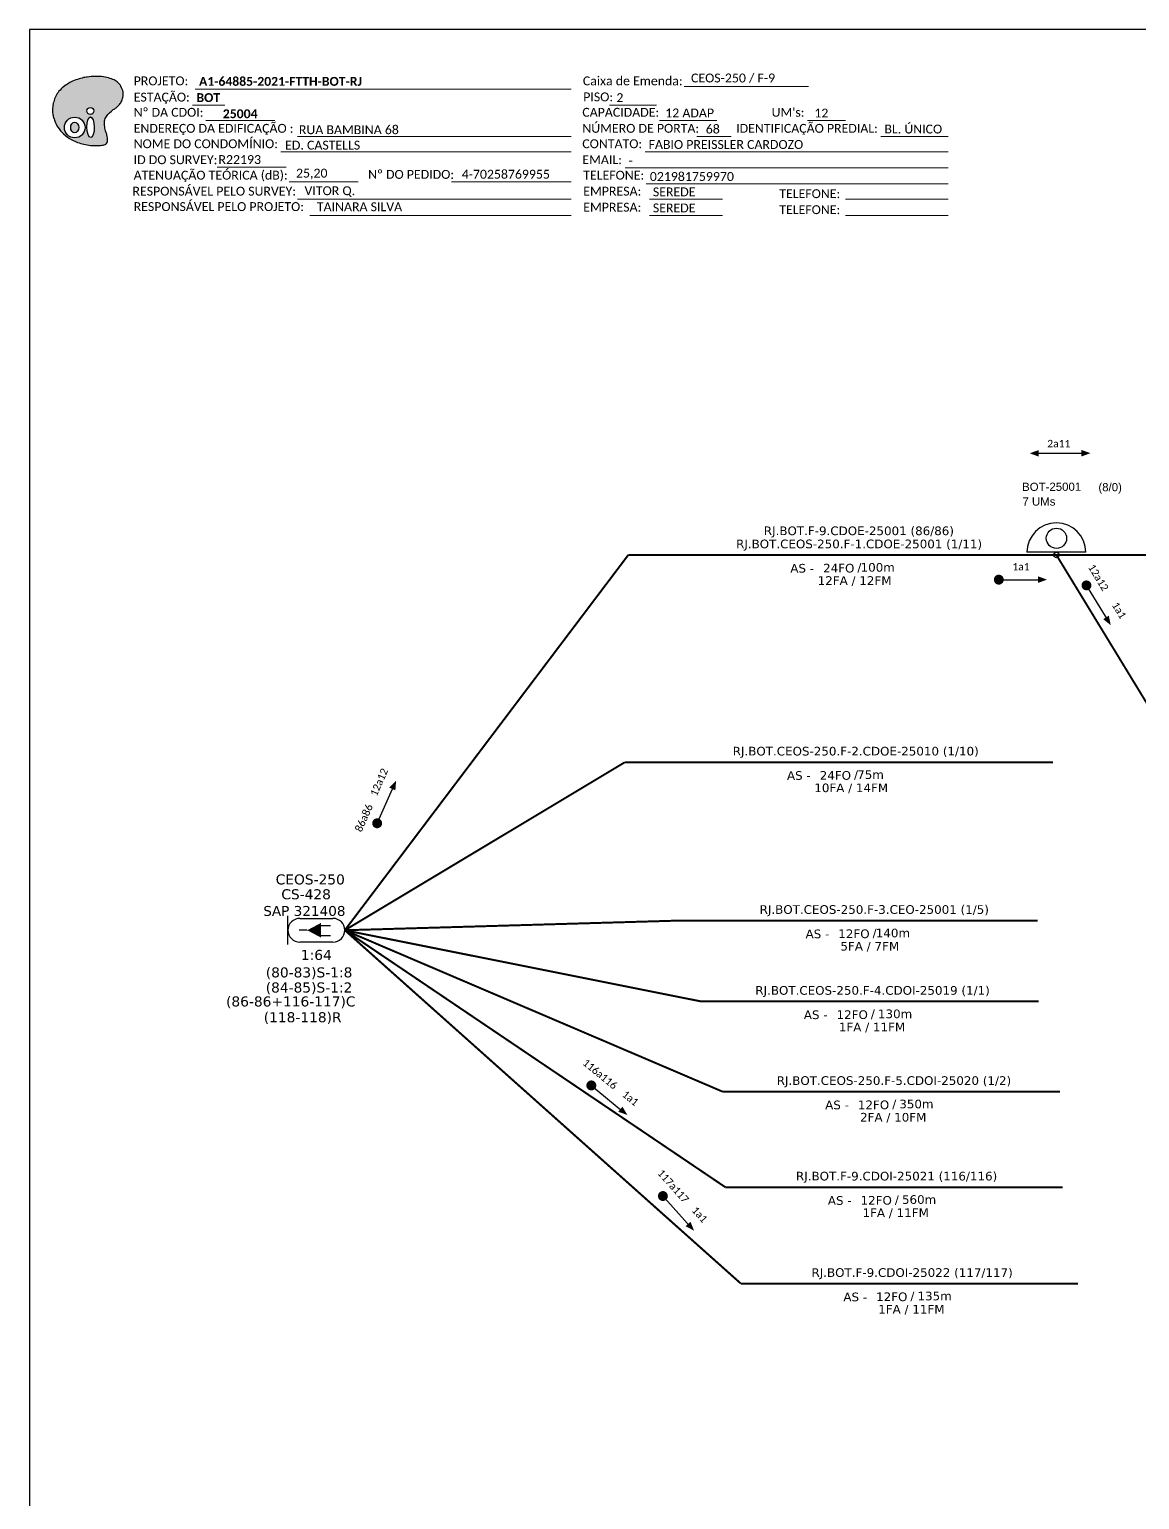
# Model space of a CAD drawing. Extents: x -89 to 749, y 705 to 1299.
# Drawn here: x -89.3 to 135, y 1002 to 1299 of the extents above; entities that cross this region are included whole.
import ezdxf
from ezdxf.enums import TextEntityAlignment as Align

# ---------------------------------------------------------------- set-up
doc = ezdxf.new("R2010")
doc.units = 0
for name, color, linetype, lineweight in [("20.0-LEGENDA DOS CDO'S", 1, 'Continuous', 0), ('20.2-CDO_POSTE', 1, 'Continuous', 5), ('40.1-ETIQUETAS', 1, 'Continuous', 20)]:
    doc.layers.add(name, color=color, linetype=linetype, lineweight=lineweight)
for name, color, linetype in [('20.4-CEOS', 1, 'Continuous'), ('CABO OPTICO EXISTENTE', 5, 'Continuous'), ('CAP a instalar', 1, 'Continuous'), ('label_cabos', 7, 'Continuous'), ('SETA', 7, 'Continuous')]:
    doc.layers.add(name, color=color, linetype=linetype)
doc.styles.add('ARIAL', font='arial.ttf')
doc.styles.add('siredit', font='verdana.ttf')
doc.styles.get("Standard").update_dxf_attribs({"font": 'arial.ttf'})
doc.styles.add('WMF-Calibri0', font='calibri.ttf')
doc.styles.add('WMF-Calibri1', font='calibrib.ttf')
doc.linetypes.add('FENCELINE1', pattern='A,0.25,-0.1,[133,ltypeshp.shx,S=0.1,R=0,X=-0.1,Y=0],-0.1,1', length=1.45)

# ---------------------------------------------------------------- blocks, each defined once
blk = doc.blocks.new('OI')
h = blk.add_hatch(color=40)
edge = h.paths.add_edge_path()
edge.add_spline(control_points=[(4.35, -0.67), (3.92, -0.99), (3.26, -1.5), (2.81, -2.59), (2.9, -3.5), (3.06, -4.27), (3.31, -4.85), (3.37, -5.39), (3.4, -5.88), (3.2, -6.4), (2.54, -6.61), (1.65, -6.63), (0.55, -6.67), (-0.56, -6.42), (-1.61, -6.14), (-2.77, -5.61), (-3.92, -4.77), (-4.89, -3.7), (-5.34, -2.65), (-5.6, -1.94), (-5.85, -0.96), (-5.71, 0.47), (-5.1, 2.02), (-4.14, 3.02), (-3.3, 3.61), (-2.37, 4.16), (-1.36, 4.44), (-0.56, 4.7), (0.79, 4.85), (2.24, 4.97), (3.79, 4.57), (4.67, 4.21), (5.44, 3.65), (5.76, 2.99), (6.03, 2.21), (6.01, 1.46), (5.72, 0.64), (5.31, 0.08), (4.88, -0.38), (4.51, -0.55), (4.35, -0.67)], knot_values=[0, 0, 0, 0, 1.60434, 2.417191, 3.427595, 4.282808, 4.776746, 5.304182, 5.888771, 6.258406, 6.858137, 7.79129, 8.986195, 10.124242, 11.187857, 12.242908, 13.953784, 15.414161, 16.515391, 17.349188, 17.675853, 19.552021, 21.515531, 22.568638, 23.63245, 24.621084, 25.782718, 26.745347, 27.142653, 29.870543, 31.004649, 31.921532, 32.709589, 33.801391, 34.042471, 35.192333, 35.971461, 36.628871, 37.254359, 37.836911, 37.836911, 37.836911, 37.836911], degree=3, periodic=0)
h.paths.add_polyline_path([(1.13, -0.87, -1), (-0.04, -0.87, -1)], flags=16)
edge = h.paths.add_edge_path(flags=16)
edge.add_ellipse((0.56, -3.59), major_axis=(-0.02, 1.71), ratio=0.361305, start_angle=0, end_angle=360)
h.paths.add_polyline_path([(-0.36, -3.62, -1), (-3.8, -3.62, -1)], flags=16)
edge = h.paths.add_edge_path(flags=0)
edge.add_ellipse((-2.08, -3.62), major_axis=(0, 0.885), ratio=0.758294, start_angle=0, end_angle=360)
at = {"color": 40}
for centre, radius in [((-2.08, -3.62), 1.72), ((0.54, -0.87), 0.587)]:
    blk.add_circle(centre, radius, dxfattribs=at)
blk.add_ellipse((0.56, -3.59), major_axis=(-0.02, 1.71), ratio=0.361305, dxfattribs=at)
blk.add_ellipse((-2.08, -3.62), major_axis=(0, 0.885), ratio=0.758294, start_param=-3.141592653589792, end_param=3.141592653589792, dxfattribs=at)
at = {"color": 40, "start_tangent": (-0.800898, -0.598801), "end_tangent": (-0.800898, -0.598801)}
blk.add_spline([(4.35, -0.67), (3.2, -1.78), (2.9, -2.54), (2.92, -3.55), (3.12, -4.38), (3.28, -4.85), (3.37, -5.37), (3.35, -5.95), (3.2, -6.29), (2.66, -6.55), (1.73, -6.63), (0.54, -6.62), (-0.58, -6.41), (-1.6, -6.11), (-2.56, -5.67), (-3.95, -4.67), (-4.89, -3.56), (-5.37, -2.56), (-5.64, -1.78), (-5.72, -1.46), (-5.63, 0.42), (-4.84, 2.22), (-4.13, 2.99), (-3.27, 3.62), (-2.4, 4.09), (-1.3, 4.47), (-0.37, 4.72), (0.02, 4.77), (2.75, 4.8), (3.85, 4.53), (4.69, 4.16), (5.31, 3.68), (5.85, 2.73), (5.93, 2.5), (5.94, 1.35), (5.67, 0.62), (5.29, 0.08), (4.84, -0.36), (4.35, -0.67)], degree=3, dxfattribs=at)
blk = doc.blocks.new('CARIMBO')
at = {"color": 7, "lineweight": 0}
for points in [[(35.66, -16.79), (111.64, -16.79)], [(134.48, -16.3), (159.61, -16.3)], [(35.15, -20.06), (41.7, -20.06)], [(119.43, -20.02), (128.92, -20.02)], [(37.81, -23.14), (51.75, -23.14)], [(129.48, -23.14), (141.1, -23.14)], [(159.42, -23.14), (167.09, -23.14)], [(56.38, -26.37), (111.64, -26.37)], [(137.07, -26.37), (144.01, -26.37)], [(174.24, -26.37), (187.8, -26.37)], [(52.97, -29.48), (111.64, -29.48)], [(126.6, -29.48), (187.83, -29.48)], [(40.13, -32.55), (54.07, -32.55)], [(54.67, -35.52), (68.61, -35.52)], [(122.56, -32.72), (187.83, -32.72)], [(126.84, -35.96), (187.83, -35.96)], [(56.38, -39.07), (111.64, -39.07)], [(127.45, -39.07), (142.25, -39.07)], [(167.06, -39.07), (187.83, -39.07)], [(58.87, -42.31), (111.64, -42.31)], [(127.45, -42.31), (142.25, -42.31)], [(167.06, -42.31), (187.83, -42.31)]]:
    blk.add_lwpolyline(points, dxfattribs=at)
at = {"color": 7, "xscale": 1.213923925163967, "yscale": 1.213923925163967, "zscale": 1.213923925163967, "rotation": 0.1532896023949059}
blk.add_blockref('OI', (13.86, -20.16), dxfattribs=at)
at = {"color": 7, "lineweight": 0, "style": 'WMF-Calibri0'}
for s, height, p in [('PROJETO:', 1.793, (23.26, -16.04)), ('Caixa de Emenda:', 1.7927, (114.02, -16.04)), ('ESTAÇÃO:', 1.793, (23.26, -19.32)), ('PISO:', 1.793, (114.09, -19.28)), ('Nº DA CDOI:', 1.7927, (23.26, -22.39)), ('CAPACIDADE:', 1.7927, (113.91, -22.39)), ("UM's:", 1.793, (152.15, -22.39)), ('ENDEREÇO DA EDIFICAÇÃO :', 1.7927, (23.26, -25.63)), ('NÚMERO DE PORTA:', 1.7927, (113.91, -25.63)), ('IDENTIFICAÇÃO PREDIAL:', 1.7927, (144.99, -25.63)), ('NOME DO CONDOMÍNIO:', 1.7927, (23.26, -28.74)), ('CONTATO:', 1.793, (113.91, -28.74)), ('ID DO SURVEY:', 1.7927, (23.26, -31.97)), ('EMAIL:', 1.793, (113.91, -31.97)), ('ATENUAÇÃO TEÓRICA (dB):', 1.7927, (23.26, -35.09)), ('TELEFONE:', 1.793, (114.09, -35.09)), ('RESPONSÁVEL PELO SURVEY:', 1.7927, (23.02, -38.32)), ('EMPRESA:', 1.793, (114.09, -38.32)), ('TELEFONE:', 1.793, (153.7, -38.83)), ('RESPONSÁVEL PELO PROJETO:', 1.7927, (23.26, -41.44)), ('EMPRESA:', 1.793, (114.09, -41.56)), ('TELEFONE:', 1.793, (153.7, -42.06))]:
    blk.add_text(s, height=height, dxfattribs=at).set_placement(p)
at = {"color": 7, "lineweight": 0, "flags": 8}
for tag, p, style in [('PROJ', (36.46, -16.13), 'WMF-Calibri1'), ('CEOS-XX', (135.87, -15.46), 'WMF-Calibri0'), ('EST', (35.94, -19.41), 'WMF-Calibri1'), ('PISO_PTR', (120.78, -19.42), 'WMF-Calibri0'), ('CAPAC.', (130.66, -22.52), 'WMF-Calibri0'), ("UC'S", (160.78, -22.54), 'WMF-Calibri0'), ('LOGRADOURO', (56.65, -25.91), 'WMF-Calibri0'), ('N°', (138.85, -25.77), 'WMF-Calibri0'), ('N°PREDIO', (174.94, -25.77), 'WMF-Calibri0'), ('NOME_DO_COND.', (53.23, -29.02), 'WMF-Calibri0'), ('NOME_DO_CONTATO', (127.3, -28.89), 'WMF-Calibri0'), ('_ID_', (40.39, -31.94), 'WMF-Calibri0'), ('EMAIL', (123.26, -32.12), 'WMF-Calibri0'), ('O_POTEN', (56.06, -34.68), 'WMF-Calibri0'), ('TELEFONE', (127.55, -35.36), 'WMF-Calibri0'), ('RES_SURVEY', (57.78, -38.23), 'WMF-Calibri0'), ('EMP_RESP_SURVEY', (128.16, -38.47), 'WMF-Calibri0'), ('CONT_RESP_SURVEY', (167.76, -38.47), 'WMF-Calibri0'), ('RES_PROJ', (60.27, -41.47), 'WMF-Calibri0'), ('EMP_RESP_PROJ', (128.16, -41.71), 'WMF-Calibri0'), ('CONT_RESP_PROJ', (167.76, -41.71), 'WMF-Calibri0')]:
    blk.add_attdef(tag, p, '', height=1.79, dxfattribs=dict(at, style=style))
at = {"color": 7, "lineweight": 0, "style": 'WMF-Calibri1', "flags": 8}
blk.add_attdef("N° CDO'S", text='', height=1.79, dxfattribs=at).set_placement((44.78, -22.68), align=Align.CENTER)
blk = doc.blocks.new('ETIQUETA_RS5F')
at = {"layer": '40.1-ETIQUETAS', "color": 0, "style": 'siredit'}
blk.add_text('/', height=1.5, dxfattribs=at).set_placement((1.58, -1.95), align=Align.MIDDLE_RIGHT)
for tag, p in [('ETIQUETA_R_SECUNDARIA', (1.21, 2.1)), ('ETIQUETA_R_PRIMARIA', (1.21, 4.1)), ('F_ATIVAS/F_MORTAS', (1.14, -4.24))]:
    blk.add_attdef(tag, text='', height=1.5, dxfattribs=at).set_placement(p, align=Align.MIDDLE_CENTER)
for tag, p in [('TIPO_CABO', (-6.58, -2.12)), ('CAP_CABO', (0.4, -2.09))]:
    blk.add_attdef(tag, text='', height=1.5, dxfattribs=at).set_placement(p, align=Align.MIDDLE_RIGHT)
blk.add_attdef('METROS', text='', height=1.5, dxfattribs=at).set_placement((2.14, -1.95), align=Align.MIDDLE_LEFT)
for tag, p in [('FUSÃO_1', (0.85, -8.39)), ('FUSÃO_2', (0.85, -10.6)), ('FUSÃO_3', (0.85, -12.93)), ('FUSÃO_4', (0.85, -15.14)), ('FUSÃO_5', (0.85, -17.16))]:
    blk.add_attdef(tag, text='', height=1.5, dxfattribs=at).set_placement(p, align=Align.CENTER)
blk = doc.blocks.new('CDOE-TEXTO PADRÃO')
at = {"layer": "20.0-LEGENDA DOS CDO'S", "color": 0, "style": 'ARIAL'}
blk.add_attdef('FIBRAS_UTILIZADAS', text='', height=1.7, rotation=0.118, dxfattribs=at).set_placement((19.77, 7.43), align=Align.CENTER)
for tag, p in [('CDO_N', (0.49, 7.39)), ('SAP', (0.51, 1.67)), ('CORDOALHA', (0.5, 4.33)), ('SPLITER_1', (0.59, -0.91)), ('SPLITER_2', (0.6, -3.55)), ('(XX-XX_F)S', (0.54, -8.29)), ('(XX-XX_L)S', (0.55, -10.83)), ('UMS', (0.55, -13.15))]:
    blk.add_attdef(tag, p, '', height=1.7, rotation=0.118, dxfattribs=at)
blk = doc.blocks.new('CEOS_UN_SC')
at = {"layer": '20.4-CEOS', "color": 0}
for p, q in [((-9.11, 2.39), (-2.39, 2.39)), ((-2.39, -2.39), (-9.11, -2.39))]:
    blk.add_line(p, q, dxfattribs=at)
for points in [[(-11.5, -2.89), (-11.5, 2.89)], [(-7.6, 0), (-9.22, 0)], [(-4.96, 0.95), (-2.92, 0.95)], [(-4.96, -1.04), (-2.92, -1.04)]]:
    blk.add_lwpolyline(points, dxfattribs=at)
blk.add_lwpolyline([(-7.6, 0, 0, 2.95, 0), (-4.83, 0, 2.95, 2.95, 0)], format="xyseb", dxfattribs=at)
for centre, start, end in [((-9.11, 0), 90, 270), ((-2.39, 0), 270, 90)]:
    blk.add_arc(centre, 2.39, start, end, dxfattribs=at)
at = {"layer": '20.4-CEOS', "color": 7, "style": 'siredit'}
for tag, height, p in [('NOME?', 2.03, (-5.75, 10.27)), ('LOCAL?', 2.03, (-5.75, 7.27)), ('TIPO?', 2, (-8.17, 3.89))]:
    blk.add_attdef(tag, text='', height=height, dxfattribs=at).set_placement(p, align=Align.MIDDLE_CENTER)
for tag, p in [('RACIO_SPLITAGEM', (-5.75, -3.97)), ('FIBRAS_RESERVA', (-5.75, -7.51))]:
    blk.add_attdef(tag, text='', height=2.03, dxfattribs=at).set_placement(p, align=Align.TOP_CENTER)

msp = doc.modelspace()

# ---------------------------------------------------------------- linework, layer by layer
msp.add_lwpolyline([(-89.32, 705.02), (749.25, 705.02), (749.25, 1299.02), (-89.32, 1299.02), (-89.32, 705.02)])
at = {"color": 7, "lineweight": 0}
msp.add_lwpolyline([(-4.01, 1268.26), (20.14, 1268.26)], dxfattribs=at)
at = {"const_width": 1}
for points in [[(106.05, 1187.86, 1), (107.05, 1187.86, 1)], [(124, 1187.13, 1), (124.52, 1186.28, 1)]]:
    msp.add_lwpolyline(points, format="xyb", close=True, dxfattribs=at)
at = {"color": 8, "const_width": 1}
for points in [[(-19.26, 1138.19, 1), (-18.85, 1139.1, 1)], [(23.83, 1086.01, 1), (24.61, 1085.37, 1)], [(38.35, 1063.72, 1), (39.01, 1062.97, 1)]]:
    msp.add_lwpolyline(points, format="xyb", close=True, dxfattribs=at)
at = {"layer": 'CAP a instalar', "color": 7, "linetype": 'FENCELINE1', "ltscale": 6, "const_width": 0.4}
for points in [[(-25.59, 1117.04), (31.68, 1192.84)], [(31.68, 1192.84), (118.19, 1192.84)], [(118.19, 1192.84), (204.71, 1192.84)], [(31, 1150.98), (-25.59, 1117.04)], [(31, 1150.98), (117.51, 1150.98)]]:
    msp.add_lwpolyline(points, dxfattribs=at)
at = {"layer": 'CAP a instalar', "color": 8, "linetype": 'FENCELINE1', "ltscale": 6, "const_width": 0.4}
for points in [[(118.19, 1192.84), (137.97, 1160.4)], [(-25.59, 1117.04), (41.59, 1118.98)], [(46.45, 1102.65), (-25.59, 1117.04)], [(50.76, 1084.43), (-25.59, 1117.04)], [(51.3, 1065.13), (-25.59, 1117.04)], [(54.44, 1045.65), (-25.59, 1117.04)], [(41.59, 1118.98), (114.42, 1118.98)], [(46.45, 1102.65), (114.57, 1102.65)], [(50.76, 1084.43), (118.88, 1084.43)], [(51.3, 1065.13), (119.42, 1065.13)], [(54.44, 1045.65), (122.56, 1045.65)]]:
    msp.add_lwpolyline(points, dxfattribs=at)
at = {"layer": 'label_cabos', "color": 7}
msp.add_line((124.14, 1193.39), (112.24, 1193.39), dxfattribs=at)
for centre, radius in [((118.19, 1196.22), 2.05), ((118.19, 1192.84), 0.551)]:
    msp.add_circle(centre, radius, dxfattribs=at)
msp.add_arc((118.19, 1193.39), 5.95, 0, 180, dxfattribs=at)
at = {"layer": 'SETA'}
for points in [[(114.63, 1213.39), (123.23, 1213.39)], [(106.55, 1187.86), (115.14, 1187.86)], [(124.09, 1186.98), (128.56, 1179.63)]]:
    msp.add_lwpolyline(points, dxfattribs=at)
at = {"layer": 'SETA', "color": 8}
for points in [[(-19.18, 1138.35), (-15.68, 1146.2)], [(23.97, 1085.89), (30.61, 1080.44)], [(38.46, 1063.59), (44.2, 1057.18)]]:
    msp.add_lwpolyline(points, dxfattribs=at)
at = {"layer": 'SETA'}
for points in [[(114.63, 1212.72), (112.8, 1213.39), (114.63, 1214.05)], [(123.23, 1214.08), (125.06, 1213.41), (123.23, 1212.74)], [(114.45, 1188.54), (116.29, 1187.87), (114.45, 1187.2)], [(128.78, 1180.58), (129.16, 1178.67), (127.64, 1179.89)]]:
    msp.add_solid(points, dxfattribs=at)
at = {"layer": 'SETA', "color": 8}
for points in [[(-16.59, 1145.85), (-15.23, 1147.25), (-15.37, 1145.3)], [(30.51, 1081.4), (31.51, 1079.72), (29.67, 1080.37)], [(44.25, 1058.15), (44.98, 1056.34), (43.26, 1057.26)]]:
    msp.add_solid(points, dxfattribs=at)

# ---------------------------------------------------------------- block references
ref = msp.add_blockref('CARIMBO', (-91.51, 1303.77))
ref.add_attrib('PROJ', 'A1-64885-2021-FTTH-BOT-RJ', (-55.05, 1287.63), dxfattribs={"color": 7, "lineweight": 0, "height": 1.7927, "style": 'WMF-Calibri1'})
ref.add_attrib('EST', 'BOT', (-55.57, 1284.35), dxfattribs={"color": 7, "lineweight": 0, "height": 1.793, "style": 'WMF-Calibri1'})
ref.add_attrib("N° CDO'S", '25004', dxfattribs={"color": 7, "lineweight": 0, "height": 1.793, "style": 'WMF-Calibri1'}).set_placement((-46.73, 1281.09), align=Align.CENTER)
ref.add_attrib('LOGRADOURO', 'RUA BAMBINA 68', (-34.86, 1277.86), dxfattribs={"color": 7, "lineweight": 0, "height": 1.7927, "style": 'WMF-Calibri0'})
ref.add_attrib('NOME_DO_COND.', ' ED. CASTELLS', (-38.28, 1274.74), dxfattribs={"color": 7, "lineweight": 0, "height": 1.7927, "style": 'WMF-Calibri0'})
ref.add_attrib('_ID_', 'R22193', (-51.11, 1271.83), dxfattribs={"color": 7, "lineweight": 0, "height": 1.793, "style": 'WMF-Calibri0'})
ref.add_attrib('O_POTEN', '25,20', (-35.45, 1269.09), dxfattribs={"color": 7, "lineweight": 0, "height": 1.793, "style": 'WMF-Calibri0'})
ref.add_attrib('RES_SURVEY', 'VITOR Q.', (-33.73, 1265.54), dxfattribs={"color": 7, "lineweight": 0, "height": 1.793, "style": 'WMF-Calibri0'})
ref.add_attrib('RES_PROJ', 'TAINARA SILVA', (-31.24, 1262.3), dxfattribs={"color": 7, "lineweight": 0, "height": 1.7927, "style": 'WMF-Calibri0'})
ref.add_attrib('CEOS-XX', 'CEOS-250 / F-9', (44.36, 1288.31), dxfattribs={"color": 7, "lineweight": 0, "height": 1.7927, "style": 'WMF-Calibri0'})
ref.add_attrib('CAPAC.', '12 ADAP', (39.15, 1281.25), dxfattribs={"color": 7, "lineweight": 0, "height": 1.793, "style": 'WMF-Calibri0'})
ref.add_attrib("UC'S", '12', (69.27, 1281.23), dxfattribs={"color": 7, "lineweight": 0, "height": 1.793, "style": 'WMF-Calibri0'})
ref.add_attrib('PISO_PTR', '2', (29.28, 1284.34), dxfattribs={"color": 7, "lineweight": 0, "height": 1.79, "style": 'WMF-Calibri0'})
ref.add_attrib('N°', '68', (47.34, 1278), dxfattribs={"color": 7, "lineweight": 0, "height": 1.793, "style": 'WMF-Calibri0'})
ref.add_attrib('N°PREDIO', 'BL. ÚNICO', (83.43, 1278), dxfattribs={"color": 7, "lineweight": 0, "height": 1.793, "style": 'WMF-Calibri0'})
ref.add_attrib('NOME_DO_CONTATO', 'FABIO PREISSLER CARDOZO', (35.79, 1274.88), dxfattribs={"color": 7, "lineweight": 0, "height": 1.7927, "style": 'WMF-Calibri0'})
ref.add_attrib('EMAIL', '-', (31.75, 1271.65), dxfattribs={"color": 7, "lineweight": 0, "height": 1.79, "style": 'WMF-Calibri0'})
ref.add_attrib('TELEFONE', '021981759970', (36.04, 1268.41), dxfattribs={"color": 7, "lineweight": 0, "height": 1.7927, "style": 'WMF-Calibri0'})
ref.add_attrib('EMP_RESP_SURVEY', 'SEREDE', (36.65, 1265.3), dxfattribs={"color": 7, "lineweight": 0, "height": 1.793, "style": 'WMF-Calibri0'})
ref.add_attrib('EMP_RESP_PROJ', 'SEREDE', (36.65, 1262.06), dxfattribs={"color": 7, "lineweight": 0, "height": 1.793, "style": 'WMF-Calibri0'})
at = {"layer": '20.2-CDO_POSTE', "color": 7}
ref = msp.add_blockref('CDOE-TEXTO PADRÃO', (118.35, 1194.73), dxfattribs=dict(at, xscale=0.972000002861023, yscale=0.972000002861023, zscale=0.972000002861023))
ref.add_attrib('CDO_N', 'BOT-25001', (111.26, 1205.79), dxfattribs={"layer": "20.0-LEGENDA DOS CDO'S", "color": 0, "height": 1.652, "rotation": 0.118, "style": 'ARIAL'})
ref.add_attrib('CORDOALHA', '7 UMs', (111.32, 1202.81), dxfattribs={"layer": "20.0-LEGENDA DOS CDO'S", "color": 0, "height": 1.652, "rotation": 0.118, "style": 'ARIAL'})
ref.add_attrib('FIBRAS_UTILIZADAS', '       (8/0)', dxfattribs={"layer": "20.0-LEGENDA DOS CDO'S", "color": 0, "height": 1.6523, "rotation": 0.118, "style": 'ARIAL'}).set_placement((126.8, 1205.72), align=Align.CENTER)
at = {"layer": '20.4-CEOS', "color": 7}
ref = msp.add_blockref('CEOS_UN_SC', (-25.59, 1117.04), dxfattribs=at)
ref.add_attrib('NOME?', 'CEOS-250', dxfattribs={"color": 7, "height": 2.028, "style": 'siredit'}).set_placement((-32.57, 1127.31), align=Align.MIDDLE_CENTER)
ref.add_attrib('LOCAL?', 'CS-428', dxfattribs={"color": 7, "height": 2.028, "style": 'siredit'}).set_placement((-33.41, 1124.31), align=Align.MIDDLE_CENTER)
ref.add_attrib('TIPO?', 'SAP 321408', dxfattribs={"color": 7, "height": 2, "style": 'siredit'}).set_placement((-33.76, 1120.94), align=Align.MIDDLE_CENTER)
ref.add_attrib('RACIO_SPLITAGEM', '1:64', dxfattribs={"color": 7, "height": 2.028, "style": 'siredit'}).set_placement((-31.34, 1113.07), align=Align.TOP_CENTER)
ref.add_attrib('FIBRAS_RESERVA', '(80-83)S-1:8', dxfattribs={"color": 7, "height": 2.0275, "style": 'siredit'}).set_placement((-32.81, 1109.54), align=Align.TOP_CENTER)
at = {"layer": 'CAP a instalar', "color": 7, "linetype": 'FENCELINE1', "ltscale": 7}
ref = msp.add_blockref('ETIQUETA_RS5F', (76.94, 1192.63), dxfattribs=dict(at, xscale=1.166399984999771, yscale=1.166399984999771, zscale=1.166399984999771))
ref.add_attrib('ETIQUETA_R_PRIMARIA', 'RJ.BOT.F-9.CDOE-25001 (86/86)', dxfattribs={"layer": '40.1-ETIQUETAS', "color": 0, "height": 1.7496, "style": 'siredit'}).set_placement((78.28, 1197.73), align=Align.MIDDLE_CENTER)
ref.add_attrib('ETIQUETA_R_SECUNDARIA', 'RJ.BOT.CEOS-250.F-1.CDOE-25001 (1/11)', dxfattribs={"layer": '40.1-ETIQUETAS', "color": 0, "height": 1.7496, "style": 'siredit'}).set_placement((78.32, 1195.08), align=Align.MIDDLE_CENTER)
ref.add_attrib('TIPO_CABO', 'AS -', dxfattribs={"layer": '40.1-ETIQUETAS', "color": 0, "height": 1.75, "style": 'siredit'}).set_placement((69.22, 1190.16), align=Align.MIDDLE_RIGHT)
ref.add_attrib('CAP_CABO', '24FO', dxfattribs={"layer": '40.1-ETIQUETAS', "color": 0, "height": 1.75, "style": 'siredit'}).set_placement((77.37, 1190.19), align=Align.MIDDLE_RIGHT)
ref.add_attrib('METROS', '100m', dxfattribs={"layer": '40.1-ETIQUETAS', "color": 0, "height": 1.75, "style": 'siredit'}).set_placement((78.62, 1190.35), align=Align.MIDDLE_LEFT)
ref.add_attrib('F_ATIVAS/F_MORTAS', '12FA / 12FM', dxfattribs={"layer": '40.1-ETIQUETAS', "color": 0, "height": 1.7496, "style": 'siredit'}).set_placement((77.41, 1187.68), align=Align.MIDDLE_CENTER)
ref = msp.add_blockref('ETIQUETA_RS5F', (76.26, 1150.76), dxfattribs=dict(at, xscale=1.166399984999771, yscale=1.166399984999771, zscale=1.166399984999771))
ref.add_attrib('ETIQUETA_R_SECUNDARIA', 'RJ.BOT.CEOS-250.F-2.CDOE-25010 (1/10)', dxfattribs={"layer": '40.1-ETIQUETAS', "color": 0, "height": 1.7496, "style": 'siredit'}).set_placement((77.64, 1153.22), align=Align.MIDDLE_CENTER)
ref.add_attrib('TIPO_CABO', 'AS -', dxfattribs={"layer": '40.1-ETIQUETAS', "color": 0, "height": 1.75, "style": 'siredit'}).set_placement((68.54, 1148.3), align=Align.MIDDLE_RIGHT)
ref.add_attrib('CAP_CABO', '24FO', dxfattribs={"layer": '40.1-ETIQUETAS', "color": 0, "height": 1.75, "style": 'siredit'}).set_placement((76.69, 1148.32), align=Align.MIDDLE_RIGHT)
ref.add_attrib('METROS', '75m', dxfattribs={"layer": '40.1-ETIQUETAS', "color": 0, "height": 1.75, "style": 'siredit'}).set_placement((77.94, 1148.48), align=Align.MIDDLE_LEFT)
ref.add_attrib('F_ATIVAS/F_MORTAS', '10FA / 14FM', dxfattribs={"layer": '40.1-ETIQUETAS', "color": 0, "height": 1.7496, "style": 'siredit'}).set_placement((76.73, 1145.81), align=Align.MIDDLE_CENTER)
at = {"layer": 'CAP a instalar', "color": 8, "linetype": 'FENCELINE1', "ltscale": 7}
ref = msp.add_blockref('ETIQUETA_RS5F', (80.01, 1118.77), dxfattribs=dict(at, xscale=1.166399984999771, yscale=1.166399984999771, zscale=1.166399984999771))
ref.add_attrib('ETIQUETA_R_SECUNDARIA', 'RJ.BOT.CEOS-250.F-3.CEO-25001 (1/5)', dxfattribs={"layer": '40.1-ETIQUETAS', "color": 0, "height": 1.7496, "style": 'siredit'}).set_placement((81.39, 1121.23), align=Align.MIDDLE_CENTER)
ref.add_attrib('TIPO_CABO', 'AS -', dxfattribs={"layer": '40.1-ETIQUETAS', "color": 0, "height": 1.75, "style": 'siredit'}).set_placement((72.3, 1116.3), align=Align.MIDDLE_RIGHT)
ref.add_attrib('CAP_CABO', '12FO', dxfattribs={"layer": '40.1-ETIQUETAS', "color": 0, "height": 1.75, "style": 'siredit'}).set_placement((80.44, 1116.33), align=Align.MIDDLE_RIGHT)
ref.add_attrib('METROS', '140m', dxfattribs={"layer": '40.1-ETIQUETAS', "color": 0, "height": 1.75, "style": 'siredit'}).set_placement((81.69, 1116.49), align=Align.MIDDLE_LEFT)
ref.add_attrib('F_ATIVAS/F_MORTAS', '5FA / 7FM', dxfattribs={"layer": '40.1-ETIQUETAS', "color": 0, "height": 1.75, "style": 'siredit'}).set_placement((80.48, 1113.82), align=Align.MIDDLE_CENTER)
ref = msp.add_blockref('ETIQUETA_RS5F', (79.66, 1102.43), dxfattribs=dict(at, xscale=1.166399984998861, yscale=1.166399984998861, zscale=1.166399984998861))
ref.add_attrib('ETIQUETA_R_SECUNDARIA', 'RJ.BOT.CEOS-250.F-4.CDOI-25019 (1/1)', dxfattribs={"layer": 'CABO OPTICO EXISTENTE', "color": 0, "height": 1.7496, "style": 'siredit'}).set_placement((81.04, 1104.89), align=Align.MIDDLE_CENTER)
ref.add_attrib('TIPO_CABO', 'AS -', dxfattribs={"layer": '40.1-ETIQUETAS', "color": 0, "height": 1.75, "style": 'siredit'}).set_placement((71.95, 1099.97), align=Align.MIDDLE_RIGHT)
ref.add_attrib('CAP_CABO', '12FO', dxfattribs={"layer": '40.1-ETIQUETAS', "color": 0, "height": 1.75, "style": 'siredit'}).set_placement((80.09, 1099.99), align=Align.MIDDLE_RIGHT)
ref.add_attrib('METROS', '130m', dxfattribs={"layer": '40.1-ETIQUETAS', "color": 0, "height": 1.75, "style": 'siredit'}).set_placement((82.13, 1100.15), align=Align.MIDDLE_LEFT)
ref.add_attrib('F_ATIVAS/F_MORTAS', '1FA / 11FM', dxfattribs={"layer": '40.1-ETIQUETAS', "color": 0, "height": 1.75, "style": 'siredit'}).set_placement((80.93, 1097.48), align=Align.MIDDLE_CENTER)
ref = msp.add_blockref('ETIQUETA_RS5F', (83.98, 1084.21), dxfattribs=dict(at, xscale=1.166399984998861, yscale=1.166399984998861, zscale=1.166399984998861))
ref.add_attrib('ETIQUETA_R_SECUNDARIA', 'RJ.BOT.CEOS-250.F-5.CDOI-25020 (1/2)', dxfattribs={"layer": 'CABO OPTICO EXISTENTE', "color": 0, "height": 1.7496, "style": 'siredit'}).set_placement((85.36, 1086.67), align=Align.MIDDLE_CENTER)
ref.add_attrib('TIPO_CABO', 'AS -', dxfattribs={"layer": '40.1-ETIQUETAS', "color": 0, "height": 1.75, "style": 'siredit'}).set_placement((76.26, 1081.75), align=Align.MIDDLE_RIGHT)
ref.add_attrib('CAP_CABO', '12FO', dxfattribs={"layer": '40.1-ETIQUETAS', "color": 0, "height": 1.75, "style": 'siredit'}).set_placement((84.4, 1081.77), align=Align.MIDDLE_RIGHT)
ref.add_attrib('METROS', '350m', dxfattribs={"layer": '40.1-ETIQUETAS', "color": 0, "height": 1.75, "style": 'siredit'}).set_placement((86.44, 1081.94), align=Align.MIDDLE_LEFT)
ref.add_attrib('F_ATIVAS/F_MORTAS', '2FA / 10FM', dxfattribs={"layer": '40.1-ETIQUETAS', "color": 0, "height": 1.75, "style": 'siredit'}).set_placement((85.22, 1079.26), align=Align.MIDDLE_CENTER)
ref = msp.add_blockref('ETIQUETA_RS5F', (84.52, 1064.92), dxfattribs=dict(at, xscale=1.166399984998861, yscale=1.166399984998861, zscale=1.166399984998861))
ref.add_attrib('ETIQUETA_R_SECUNDARIA', 'RJ.BOT.F-9.CDOI-25021 (116/116)', dxfattribs={"layer": 'CABO OPTICO EXISTENTE', "color": 0, "height": 1.7496, "style": 'siredit'}).set_placement((85.9, 1067.37), align=Align.MIDDLE_CENTER)
ref.add_attrib('TIPO_CABO', 'AS -', dxfattribs={"layer": '40.1-ETIQUETAS', "color": 0, "height": 1.75, "style": 'siredit'}).set_placement((76.8, 1062.45), align=Align.MIDDLE_RIGHT)
ref.add_attrib('CAP_CABO', '12FO', dxfattribs={"layer": '40.1-ETIQUETAS', "color": 0, "height": 1.75, "style": 'siredit'}).set_placement((84.94, 1062.48), align=Align.MIDDLE_RIGHT)
ref.add_attrib('METROS', '560m', dxfattribs={"layer": '40.1-ETIQUETAS', "color": 0, "height": 1.75, "style": 'siredit'}).set_placement((86.98, 1062.64), align=Align.MIDDLE_LEFT)
ref.add_attrib('F_ATIVAS/F_MORTAS', '1FA / 11FM', dxfattribs={"layer": '40.1-ETIQUETAS', "color": 0, "height": 1.75, "style": 'siredit'}).set_placement((85.71, 1059.97), align=Align.MIDDLE_CENTER)
ref = msp.add_blockref('ETIQUETA_RS5F', (87.65, 1045.43), dxfattribs=dict(at, xscale=1.166399984998861, yscale=1.166399984998861, zscale=1.166399984998861))
ref.add_attrib('ETIQUETA_R_SECUNDARIA', 'RJ.BOT.F-9.CDOI-25022 (117/117)', dxfattribs={"layer": 'CABO OPTICO EXISTENTE', "color": 0, "height": 1.7496, "style": 'siredit'}).set_placement((89.03, 1047.89), align=Align.MIDDLE_CENTER)
ref.add_attrib('TIPO_CABO', 'AS -', dxfattribs={"layer": '40.1-ETIQUETAS', "color": 0, "height": 1.75, "style": 'siredit'}).set_placement((79.94, 1042.96), align=Align.MIDDLE_RIGHT)
ref.add_attrib('CAP_CABO', '12FO', dxfattribs={"layer": '40.1-ETIQUETAS', "color": 0, "height": 1.75, "style": 'siredit'}).set_placement((88.08, 1042.99), align=Align.MIDDLE_RIGHT)
ref.add_attrib('METROS', '135m', dxfattribs={"layer": '40.1-ETIQUETAS', "color": 0, "height": 1.75, "style": 'siredit'}).set_placement((90.12, 1043.15), align=Align.MIDDLE_LEFT)
ref.add_attrib('F_ATIVAS/F_MORTAS', '1FA / 11FM', dxfattribs={"layer": '40.1-ETIQUETAS', "color": 0, "height": 1.75, "style": 'siredit'}).set_placement((88.88, 1040.48), align=Align.MIDDLE_CENTER)

# ---------------------------------------------------------------- texts
at = {"color": 7, "lineweight": 0, "style": 'WMF-Calibri0'}
msp.add_text('Nº DO PEDIDO:', height=1.7927, dxfattribs=at).set_placement((-20.88, 1268.84))
at = {"insert": (118.67, 1215.34), "char_height": 1.5, "width": 25.3588, "attachment_point": 5}
msp.add_mtext('\\C7;\\fCalibri|b0|i0|c0|p34;2a11', dxfattribs=at)
at = {"color": 7, "insert": (111.04, 1190.48), "char_height": 1.5, "width": 25.3588, "attachment_point": 5}
msp.add_mtext('\\C7;\\fCalibri|b0|i0|c0|p34;1a1', dxfattribs=at)
at = {"char_height": 1.5, "width": 25.3588, "attachment_point": 5, "rotation": 301.2901}
for s, insert in [('\\C7;\\fCalibri|b0|i0|c0|p34;12a12', (126.67, 1188.29)), ('\\C7;\\fCalibri|b0|i0|c0|p34;1a1', (130.86, 1181.66))]:
    msp.add_mtext(s, dxfattribs=dict(at, insert=insert))
at = {"color": 8, "char_height": 1.5, "width": 25.3588, "attachment_point": 5}
for s, insert, rotation in [('\\fCalibri|b0|i0|c0|p34;12a12', (-18.66, 1146.95), 65.9784), ('{\\fCalibri|b0|i0|c0|p34;86a86}', (-21.73, 1139.73), 65.9784), ('{\\fCalibri|b0|i0|c0|p34;116a116}', (25.98, 1087.98), 320.6072), ('\\fCalibri|b0|i0|c0|p34;1a1', (32.12, 1083.11), 320.6072), ('{\\fCalibri|b0|i0|c0|p34;117a117}', (40.76, 1065.34), 311.883), ('\\fCalibri|b0|i0|c0|p34;1a1', (46.1, 1059.6), 311.883)]:
    msp.add_mtext(s, dxfattribs=dict(at, insert=insert, rotation=rotation))
at = {"color": 7, "lineweight": 0, "style": 'WMF-Calibri0', "flags": 8}
msp.add_attdef('4-70258769955', (-1.97, 1268.87), '', height=1.79, dxfattribs=at)
at = {"layer": '20.4-CEOS', "color": 7, "style": 'siredit'}
for tag, p in [('(84-85)S-1:2', (-32.82, 1106.49)), ('(86-86+116-117)C', (-36.51, 1103.67)), ('(118-118)R', (-34.11, 1100.48))]:
    msp.add_attdef(tag, text='(XX)R', height=2.028, dxfattribs=at).set_placement(p, align=Align.TOP_CENTER)

doc.saveas('drawing.dxf')
